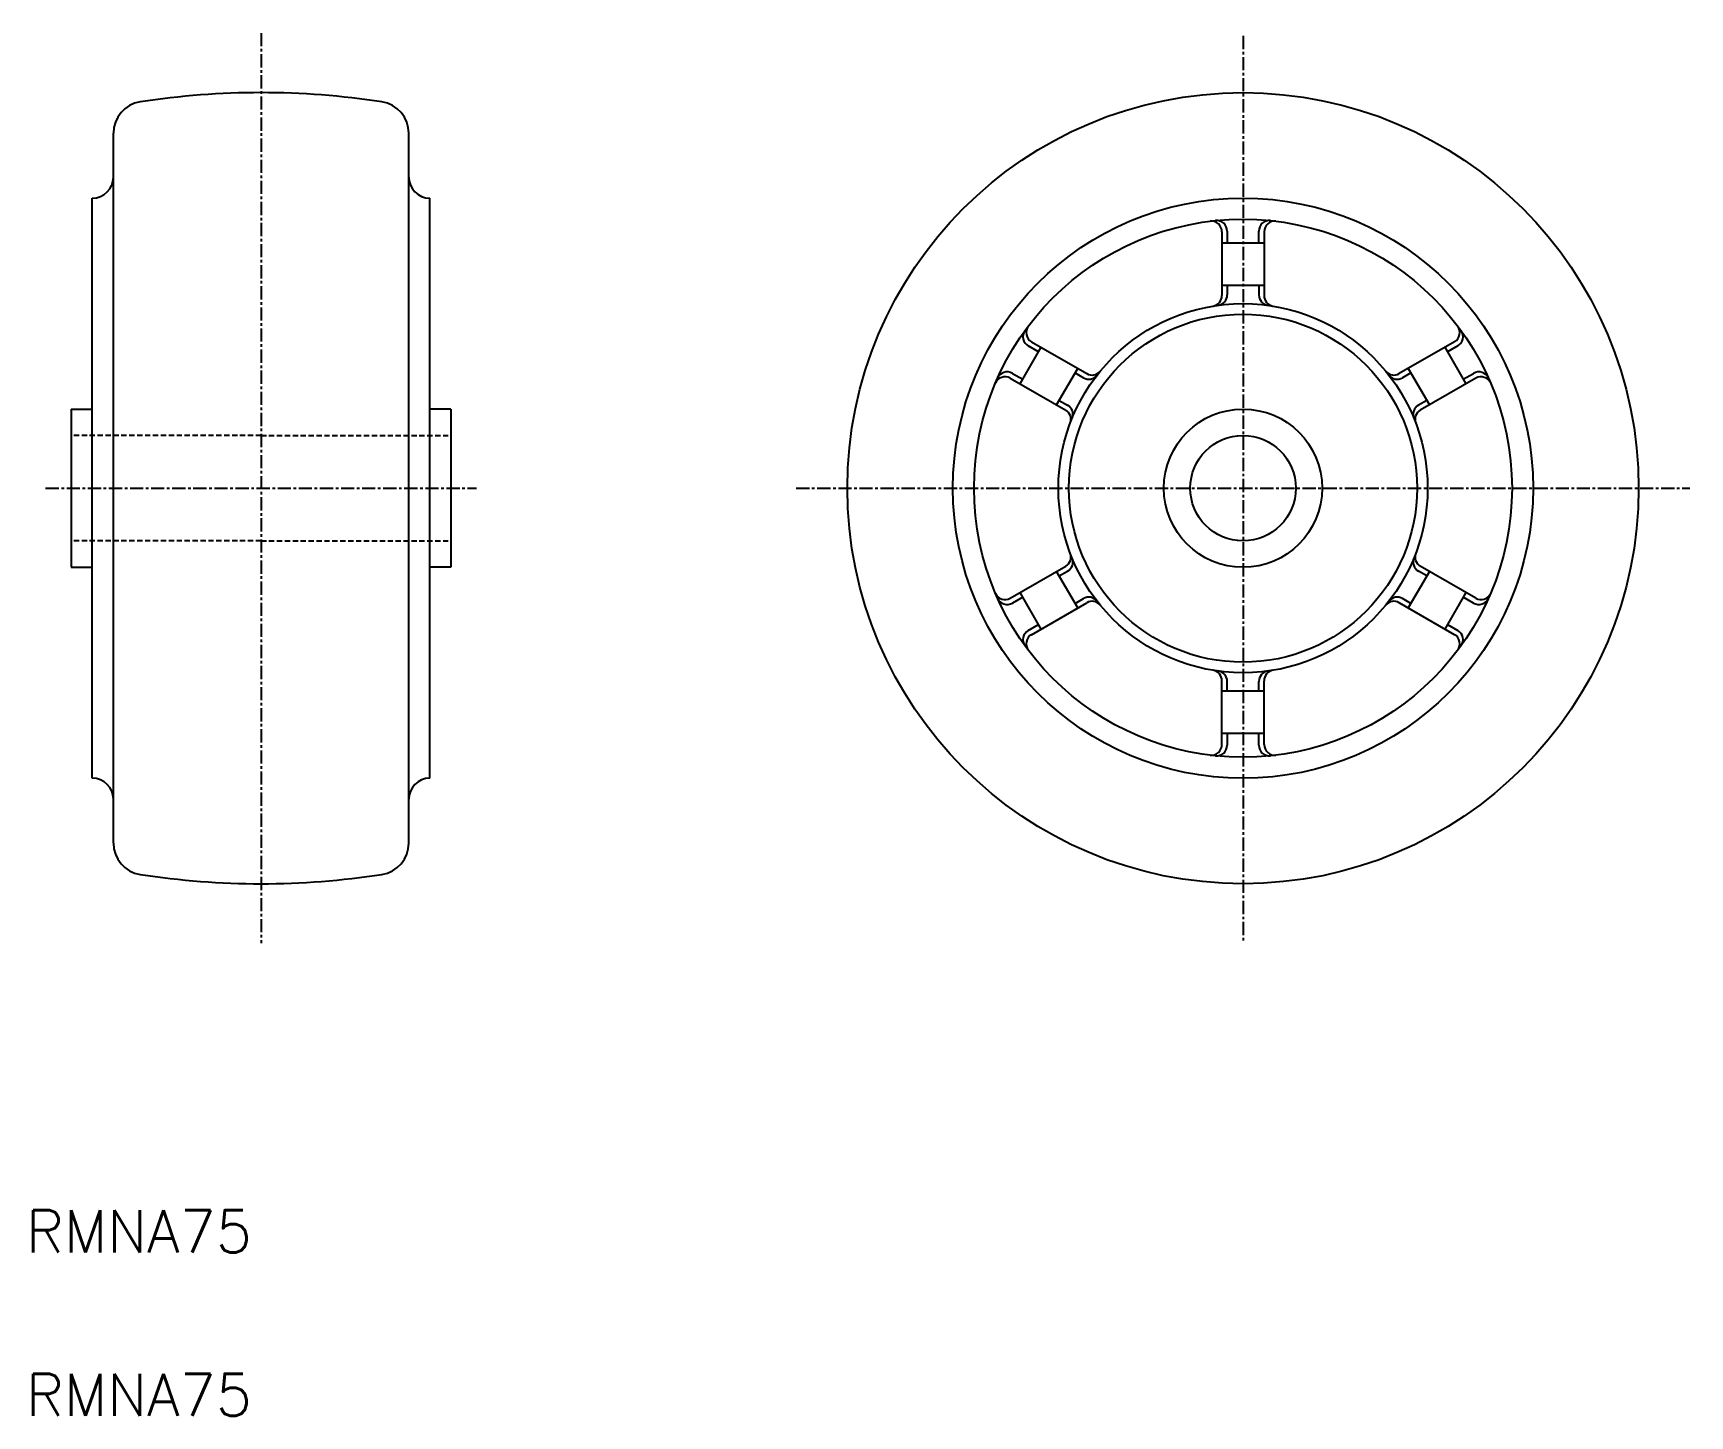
# Model space of a CAD drawing. Extents: x 133 to 290, y 74 to 205.
import ezdxf

# ---------------------------------------------------------------- set-up
doc = ezdxf.new("R2010")
doc.units = 0
doc.linetypes.add('CENTER', pattern=[2, 1.25, -0.25, 0.25, -0.25])
doc.linetypes.add('DASHED', pattern=[0.75, 0.5, -0.25])
doc.layers.get('0').update_dxf_attribs({"linetype": 'CONTINUOUS'})
doc.layers.add('CENTER', color=1, linetype='CENTER')
doc.styles.get("Standard").update_dxf_attribs({"font": 'txt.shx'})

msp = doc.modelspace()

# ---------------------------------------------------------------- linework, layer by layer
at = {"color": 7, "linetype": 'CONTINUOUS'}
for p, q in [((140.826, 128.499), (140.826, 195.809)), ((168.826, 128.499), (168.826, 195.809)), ((138.826, 134.654), (138.826, 189.654)), ((170.826, 134.654), (170.826, 189.654)), ((245.909, 186.469), (245.909, 180.409)), ((245.909, 185.404), (249.909, 185.404)), ((246.409, 186.526), (246.409, 185.404)), ((249.409, 185.404), (249.409, 186.526)), ((249.909, 186.469), (249.909, 180.409)), ((245.909, 181.404), (249.909, 181.404)), ((246.409, 181.404), (246.409, 180.484)), ((249.409, 181.404), (249.409, 180.484)), ((227.851, 176.044), (233.1, 173.013)), ((267.967, 176.044), (262.718, 173.013)), ((226.774, 172.047), (228.774, 175.511)), ((228.524, 175.078), (227.552, 175.639)), ((267.044, 175.511), (269.044, 172.047)), ((268.266, 175.639), (267.294, 175.078)), ((226.052, 173.041), (227.024, 172.48)), ((230.238, 170.047), (232.238, 173.511)), ((231.988, 173.078), (232.784, 172.618)), ((263.83, 173.078), (263.033, 172.618)), ((263.58, 173.511), (265.58, 170.047)), ((268.794, 172.48), (269.766, 173.041)), ((225.851, 172.58), (231.1, 169.549)), ((269.967, 172.58), (264.718, 169.549)), ((136.826, 169.654), (136.826, 154.654)), ((136.826, 169.654), (138.826, 169.654)), ((172.826, 169.654), (170.826, 169.654)), ((172.826, 169.654), (172.826, 154.654)), ((230.488, 170.48), (231.284, 170.02)), ((265.33, 170.48), (264.533, 170.02)), ((136.826, 154.654), (138.826, 154.654)), ((172.826, 154.654), (170.826, 154.654)), ((225.851, 151.728), (231.1, 154.758)), ((232.238, 150.797), (230.238, 154.261)), ((230.488, 153.828), (231.284, 154.288)), ((265.58, 154.261), (263.58, 150.797)), ((265.33, 153.828), (264.533, 154.288)), ((269.967, 151.728), (264.718, 154.758)), ((227.024, 151.828), (226.052, 151.267)), ((228.774, 148.797), (226.774, 152.261)), ((227.851, 148.264), (233.1, 151.294)), ((231.988, 151.23), (232.784, 151.69)), ((267.967, 148.264), (262.718, 151.294)), ((263.83, 151.23), (263.033, 151.69)), ((269.044, 152.261), (267.044, 148.797)), ((269.766, 151.267), (268.794, 151.828)), ((227.552, 148.669), (228.524, 149.23)), ((267.294, 149.23), (268.266, 148.669)), ((245.909, 137.838), (245.909, 143.899)), ((246.409, 142.904), (246.409, 143.824)), ((249.409, 142.904), (249.409, 143.824)), ((249.909, 137.838), (249.909, 143.899)), ((249.909, 142.904), (245.909, 142.904)), ((249.909, 138.904), (245.909, 138.904)), ((246.409, 138.904), (246.409, 137.782)), ((249.409, 137.782), (249.409, 138.904))]:
    msp.add_line(p, q, dxfattribs=at)
at = {"color": 3, "linetype": 'DASHED'}
for p, q in [((154.826, 167.154), (136.826, 167.154)), ((154.826, 167.154), (172.826, 167.154)), ((154.826, 157.154), (136.826, 157.154)), ((154.826, 157.154), (172.826, 157.154))]:
    msp.add_line(p, q, dxfattribs=at)
at = {"color": 7, "linetype": 'CONTINUOUS'}
for radius in [37.5, 27.5, 25.5, 17.5, 16.5, 7.5, 5]:
    msp.add_circle((247.909, 162.154), radius, dxfattribs=at)
for centre, radius, start, end in [((154.826, 124.654), 75, 81.2121, 98.7879), ((143.826, 195.809), 3, 98.7875, 180), ((165.826, 195.809), 3, 0, 81.2119), ((138.826, 191.654), 2, 270, 0), ((170.826, 191.654), 2, 180, 270), ((244.909, 186.469), 1, 0, 97.0334), ((245.409, 186.526), 1, 0, 95.8567), ((250.409, 186.526), 1, 84.1433, 180), ((250.909, 186.469), 1, 82.9665, 180), ((244.909, 180.409), 1, 279.332, 0), ((245.409, 180.484), 1, 277.766, 0), ((250.409, 180.484), 1, 180, 262.234), ((250.909, 180.409), 1, 180, 260.668), ((228.351, 176.91), 1, 142.967, 240), ((267.467, 176.91), 1, 300, 37.0334), ((228.052, 176.505), 1, 144.143, 240), ((267.766, 176.505), 1, 300, 35.8567), ((225.552, 172.175), 1, 60, 155.857), ((233.284, 173.484), 1, 240, 322.234), ((233.6, 173.879), 1, 240, 320.668), ((262.218, 173.879), 1, 219.332, 300), ((262.533, 173.484), 1, 217.766, 300), ((270.266, 172.175), 1, 24.1433, 120), ((225.351, 171.714), 1, 60, 157.033), ((270.467, 171.714), 1, 22.9665, 120), ((230.784, 169.154), 1, 337.766, 60), ((265.033, 169.154), 1, 120, 202.234), ((230.6, 168.683), 1, 339.332, 60), ((265.218, 168.683), 1, 120, 200.668), ((230.6, 155.624), 1, 300, 20.6676), ((230.784, 155.154), 1, 300, 22.2335), ((265.033, 155.154), 1, 157.766, 240), ((265.218, 155.624), 1, 159.332, 240), ((225.351, 152.594), 1, 202.967, 300), ((225.552, 152.133), 1, 204.143, 300), ((233.284, 150.824), 1, 37.7664, 120), ((233.6, 150.428), 1, 39.3324, 120), ((262.218, 150.428), 1, 60, 140.668), ((262.533, 150.824), 1, 60, 142.234), ((270.266, 152.133), 1, 240, 335.857), ((270.467, 152.594), 1, 240, 337.033), ((228.052, 147.803), 1, 120, 215.857), ((228.351, 147.398), 1, 120, 217.033), ((267.467, 147.398), 1, 322.967, 60), ((267.766, 147.803), 1, 324.143, 60), ((244.909, 143.899), 1, 0, 80.6676), ((245.409, 143.824), 1, 0, 82.2335), ((250.409, 143.824), 1, 97.7664, 180), ((250.909, 143.899), 1, 99.3324, 180), ((244.909, 137.838), 1, 262.967, 0), ((245.409, 137.782), 1, 264.143, 0), ((250.409, 137.782), 1, 180, 275.857), ((250.909, 137.838), 1, 180, 277.033), ((138.826, 132.654), 2, 0, 90), ((170.826, 132.654), 2, 90, 180), ((143.826, 128.499), 3, 180, 261.212), ((165.826, 128.499), 3, 278.788, 0.000049), ((154.826, 199.654), 75, 261.212, 278.788)]:
    msp.add_arc(centre, radius, start, end, dxfattribs=at)
at = {"layer": 'CENTER', "color": 1, "linetype": 'CENTER'}
for p, q in [((154.826, 205.296), (154.826, 119.012)), ((247.909, 205.0285), (247.909, 119.2795)), ((134.4025, 162.154), (175.2495, 162.154)), ((205.5485, 162.154), (290.2695, 162.154))]:
    msp.add_line(p, q, dxfattribs=at)

# ---------------------------------------------------------------- texts
at = {"color": 7, "linetype": 'CONTINUOUS'}
for p in [(132.5314, 89.6974), (132.5314, 74.2001)]:
    msp.add_text('RMNA75', height=4, dxfattribs=at).set_placement(p)

doc.saveas('drawing.dxf')
